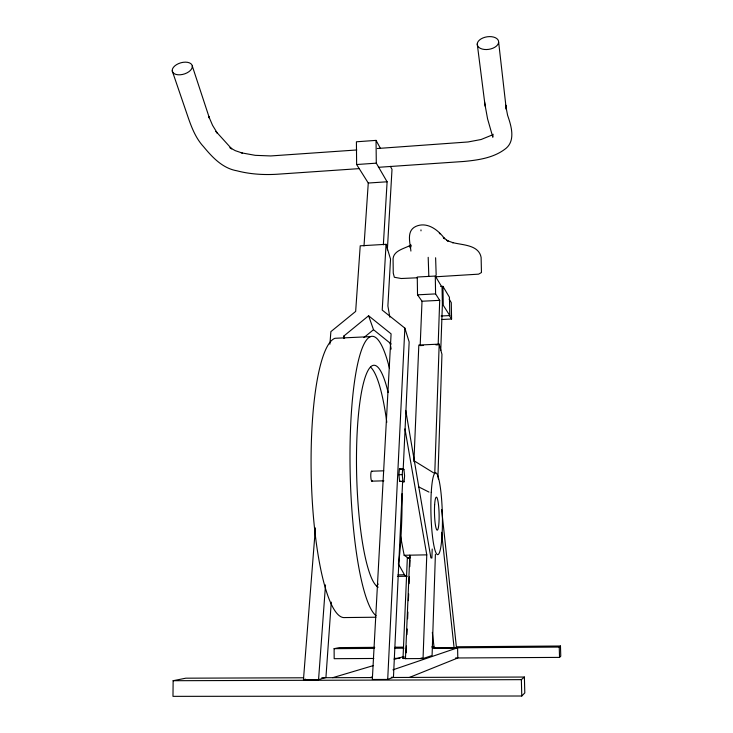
<?xml version="1.0" encoding="UTF-8"?>
<svg xmlns="http://www.w3.org/2000/svg" width="733" height="733" viewBox="0 0 733 733"><rect width="100%" height="100%" fill="white"/><g stroke="black" fill="none" stroke-linecap="round" stroke-linejoin="round"><path stroke-width="1.1" d="M420.989 230.868L420.98 229.887M303.572 677.787L185.843 678.181L173.135 680.71L172.979 696.35L521.777 696.011L524.801 692.914L524.388 677.045L392.906 677.484M435.402 554.313L432.085 655.513L423.051 658.546L405.45 658.646L409.82 555.174L410.068 556.778M423.546 345.445L420.174 345.6L422.016 301.236L417.535 294.84L417.26 277.028L435.283 276.057L435.594 293.896L439.699 300.338L438.169 344.785L435.915 344.886M432.204 549.008L431.893 558.07L430.903 557.905L405.734 410.416M434.77 473.573L439.177 344.134L418.827 345.06L413.916 461.625M440.753 350.42L442.384 304.561L442.063 287.336L435.283 276.057M423.051 658.546L426.78 554.854L404.973 428.924M406.183 652.819L406.467 646.02M406.943 634.677L407.181 629.006M407.612 618.808L407.896 612M408.373 600.666L408.666 593.858M409.087 583.651L409.381 576.853M409.811 566.646L410.095 559.838M405.45 658.646L405.945 658.491L403.003 658.509L407.356 557.63L410.187 557.575M343.621 338.38L343.786 336.09L368.598 315.776L391.092 333.863L372.327 679.482L387.702 679.436L393.456 677.283L402.646 481.095M403.177 469.697L409.151 341.945L404.854 328.109L382.214 310.086L386.062 244.309L360.215 245.821L355.661 311.415L330.885 331.637L329.896 344.189M387.702 679.436L404.854 328.109M387.354 249.88L392.008 169.332L390.359 166.336M383.35 244.868L387.106 181.784L376.295 163.166L376.038 140.379L356.412 141.79L356.632 164.531L368.268 183.039L363.999 246.004M331.27 602.123L325.928 677.503L318.562 679.647L303.453 679.693L315.419 527.916M318.562 679.647L325.516 584.916M404.094 481.746L404.598 475.873L403.92 469.386L402.729 468.735L399.43 468.827L398.899 474.727L399.595 481.251L404.094 481.746L399.595 481.251M402.903 481.16L402.215 474.627L402.729 468.735M492.796 134.899L492.833 137.227L487.564 118.801L484.925 104.315M410.7 245.106L410.214 247.836L410.691 246.013M492.448 135.687L493.043 134.203M455.514 657.987L559.545 657.391L560.772 656.136L560.47 646.011L456.787 646.763M173.135 680.71L521.355 679.656L524.388 677.045M432.589 647.972L559.242 647.074L560.47 646.011M410.782 244.969L409.298 246.233L409.958 245.683M363.935 337.565L373.5 329.694L368.598 315.776M491.385 135.321L481.105 139.508L468.057 141.964L377.293 148.515M409.765 245.637C403.975 248.67 393.758 250.704 393.071 258.657L393.255 273.088L394.345 277.266L401.235 278.513L417.159 277.789M409.39 677.457L457.795 657.977L457.594 647.789L392.925 669.843M370.293 677.558L372.446 676.825M432.333 632.396L434.183 648.247L454.13 648.109L456.439 647.331L441.651 509.682M420.11 658.564L422.144 657.886M403.003 658.509L405.102 657.867M434.183 648.247L435.164 647.954M332.7 677.686L373.308 665.601M394.171 659.398L404.048 656.456M303.453 679.693L305.45 679.143M373.839 658.463L334.175 658.692L334.111 648.668L339.425 647.606L374.746 647.349M356.788 149.972L270.715 155.946L255.24 155.332L241.12 152.785M356.632 164.531L376.295 163.166M359.023 168.636L276.973 174.252C263.559 175.05 249.962 174.207 236.933 170.798C222.594 168.315 212.414 157.384 203.572 146.701C196.013 138.583 191.835 128.083 188.253 117.756L172.228 70.872M378.402 167.307L463.87 161.462C477.962 160.115 492.997 158.026 504.68 149.376C516.142 141.405 511.286 125.966 507.593 115.273L506.045 107.293M368.268 183.039L387.106 181.784M436.272 276.753L478.622 274.151L481.453 272.529L481.114 257.393C478.676 244.565 462.266 245.225 452.481 242.522L453.15 242.77L446.562 240.342L448.11 241.047L443.309 237.538L444.665 238.756C438.297 230.015 427.156 221.339 415.849 226.405C406.073 230.877 410.205 242.962 410.901 251.071M440.67 286.466L442.924 286.346L449.448 297.277L449.796 315.575L441.092 315.996M417.535 294.84L435.594 293.896M422.016 301.236L439.699 300.338M441.642 319.496L451.583 319.011L451.271 302.628L449.155 299.11M370.44 336.63L334.999 338.289A139.875 29.366 88.5 0 0 311.479 484.165A139.875 29.366 88.5 0 0 344.822 617.562L375.919 617.223M403.92 469.386L400.63 469.486L399.43 468.827M371.668 471.191L383.735 470.824M398.899 474.727L402.215 474.627M371.778 481.16L383.854 480.821M400.584 536.318L404.167 555.275L426.78 554.854M397.927 574.892L404.469 574.782A59.538 9.685 88.6 0 0 407.145 576.23L397.442 576.385M395.261 647.202L403.232 647.147M431.719 646.946L434 646.927M334.111 648.668L374.187 648.384M394.803 648.238L403.956 648.174M394.235 658.344L399.897 658.307M391.312 677.283L393.456 677.283M321.805 677.723L372.456 677.558M407.356 557.63L410.462 558.106M242.44 153.105L235.22 150.641L229.942 147.654L231.72 148.863L215.933 131.427L217.38 133.223L212.561 125.325L208.85 116.648L209.464 118.26L192.293 66.034A10.354 5.864 -16.5 0 0 176.552 64.641A10.354 5.864 -16.5 0 0 177.945 74.775A10.354 5.864 -16.5 0 0 192.293 66.034M418.79 486.941L428.97 492.072M414.356 460.965L433.799 472.968M404.167 555.275L408.73 558.308M373.5 329.694L391.22 344.024M439.324 233.231L439.974 233.9M449.466 315.685L451.583 319.011M449.796 315.575L443.273 305.304L442.924 286.346M398.312 563.796L404.469 574.782M376.038 140.379L380.445 148.368M343.786 336.09L344.611 338.188M386.062 244.309L390.533 259.097L387.894 305.945L389.819 317.178M439.177 344.134L441.953 354.314L437.977 475.552L438.343 478.97M389.974 342.348L391.147 349.091M477.247 43.934L484.843 103.71M484.55 101.795L485.228 106.322M506.072 107.412L498.642 42.157A10.784 6.322 -9 0 0 482.864 37.988A10.784 6.322 -9 0 0 482.323 49.084A10.784 6.322 -9 0 0 498.632 42.157M441.568 532.314L454.13 648.109M428.823 276.268L428.191 257.32M436.181 275.333L435.613 257.759M559.242 647.074L559.545 657.391M521.355 679.656L521.777 696.011M410.81 245.161L410.846 247.131M372.245 480.701A5.012 0.944 88.4 0 1 370.788 476.395A5.012 0.944 88.4 0 1 371.915 471.475M370.55 367.141A111.123 20.927 88.4 0 1 386.786 422.3M378.219 584.045A111.123 20.927 88.4 0 1 376.515 586.088M378.219 587.179A111.224 20.35 88.4 0 1 357.145 432.873A111.224 20.35 88.4 0 1 388.133 392.503M376.038 615.683A140.507 25.765 88.4 0 1 350.951 419.642A140.507 25.765 88.4 0 1 389.525 368.442M402.096 493.63A140.507 25.765 88.4 0 1 398.514 564.822M506.402 109.519L505.733 105.259L506.402 109.519M434.632 504.771A16.492 2.291 88.5 0 0 437.106 530.133A16.492 2.291 88.5 0 0 438.636 506.072A16.492 2.291 88.5 0 0 434.632 504.771M431.251 492.347A40.901 5.69 88.5 0 0 437.537 554.624A40.901 5.69 88.5 0 0 441.156 494.262A40.901 5.69 88.5 0 0 431.251 492.347"/></g></svg>
